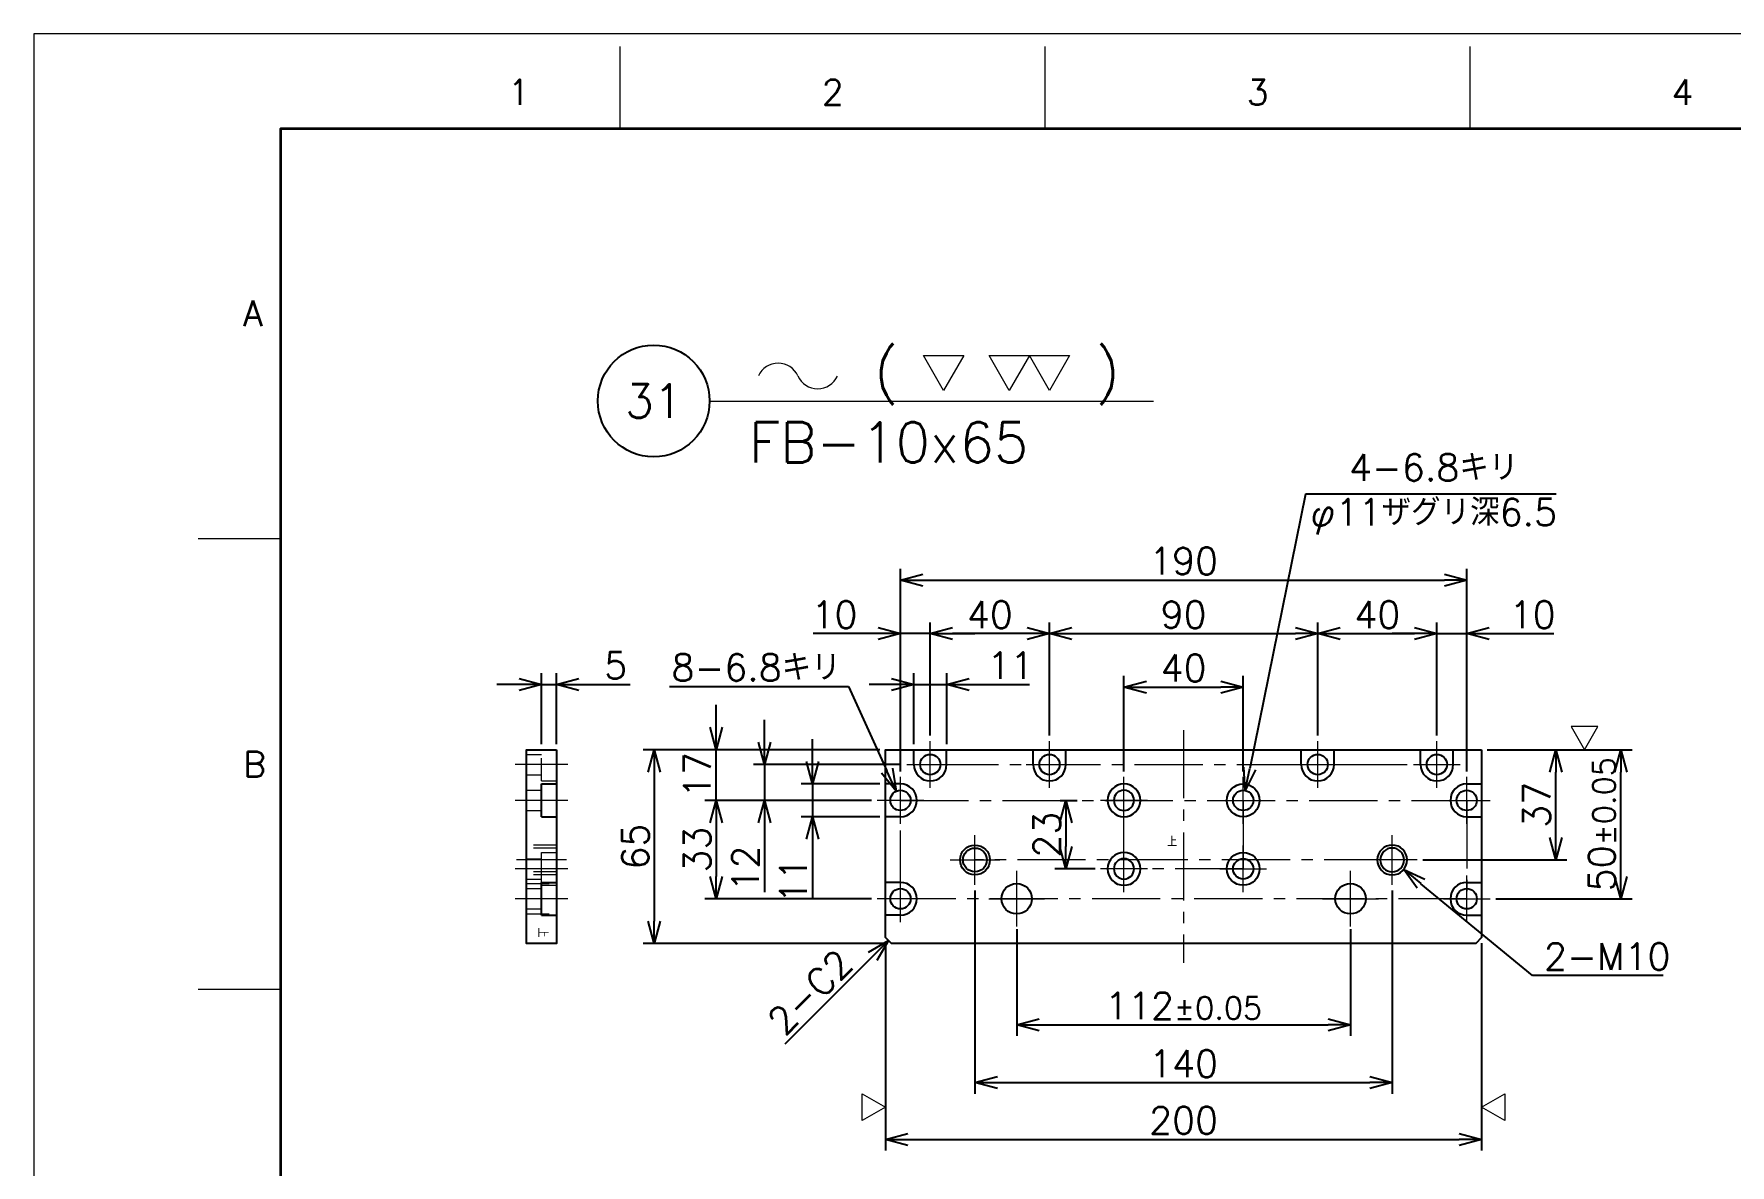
# Model space of a CAD drawing. Header units: millimetres. Extents: x 0 to 1764, y -17 to 1242.
# Drawn here: x 0 to 569, y 862 to 1242 of the extents above; entities that cross this region are included whole.
import ezdxf
from ezdxf.entities.mleader import LeaderData, LeaderLine
from ezdxf.enums import TextEntityAlignment as Align
from ezdxf.math import Vec2, Vec3

# ---------------------------------------------------------------- set-up
doc = ezdxf.new("R2010")
doc.units = ezdxf.units.MM
doc.header["$LTSCALE"] = 1.2
doc.header["$PDMODE"] = 99
doc.header["$PDSIZE"] = 1
doc.linetypes.add('CENTER2', pattern=[28.575, 19.05, -3.175, 3.175, -3.175])
doc.linetypes.add('HIDDEN', pattern=[9.525, 6.35, -3.175])
for name, color, linetype, lineweight in [('04_HIDDEN', 2, 'HIDDEN', 13), ('05_CENTER', 4, 'CENTER2', 13), ('07_TEXT', 3, 'Continuous', 13), ('08_DIM', 3, 'Continuous', 13), ('90_FRAME', 5, 'Continuous', 35)]:
    doc.layers.add(name, color=color, linetype=linetype, lineweight=lineweight)
doc.layers.add('10_DRAFT', color=8, linetype='Continuous', lineweight=0, plot=False)
doc.layers.add('91_BLANK', color=5, linetype='Continuous', lineweight=0, plot=False)
doc.styles.add('KSS_TXT', font='txt.shx', dxfattribs={"bigfont": 'extfont2.shx'})
doc.styles.get("Standard").update_dxf_attribs({"font": 'txt.shx', "bigfont": 'extfont2.shx'})
doc.dimstyles.new('KSS_DIM', dxfattribs={"dimscale": 3, "dimtxt": 3, "dimasz": 2.5, "dimexe": 1.25, "dimexo": 0.625, "dimtad": 1, "dimdsep": 46, "dimtxsty": 'KSS_TXT', "dimblk": 'OPEN30', "dimcen": 0, "dimazin": 2, "dimtfac": 0.75, "dimtmove": 0, "dimatfit": 3, "dimldrblk": 'OPEN30', "dimfxl": 1.25, "dimtolj": 1, "dimarcsym": 0})
doc.dimstyles.new('KSS_DIM$3', dxfattribs={"dimscale": 3, "dimtxt": 3, "dimasz": 2.5, "dimexe": 1.25, "dimexo": 0.625, "dimtad": 1, "dimtih": 1, "dimtoh": 1, "dimdsep": 46, "dimtxsty": 'KSS_TXT', "dimblk": 'OPEN30', "dimcen": 0, "dimazin": 2, "dimtfac": 0.75, "dimtofl": 0, "dimtmove": 0, "dimatfit": 3, "dimldrblk": 'OPEN30', "dimfxl": 1.25, "dimtolj": 1, "dimarcsym": 0})

# ---------------------------------------------------------------- blocks, each defined once
blk = doc.blocks.new('AM_BALLOON1')
at = {"transparency": 16777216}
blk.add_circle((0, 0), 5, dxfattribs=at)
blk.add_attdef('B_NUMBER', text='', height=3, dxfattribs=at).set_placement((0, 0), align=Align.MIDDLE_CENTER)
blk = doc.blocks.new('_OPEN')
at = {"color": 0, "linetype": 'ByBlock'}
for p, q in [((-1, 0.167), (0, 0)), ((0, 0), (-1, -0.167)), ((0, 0), (-1, 0))]:
    blk.add_line(p, q, dxfattribs=at)
blk = doc.blocks.new('M10Tz_1')
at = {"color": 0}
for radius in [5, 4]:
    blk.add_circle((0, 0), radius, dxfattribs=at)
at = {"layer": '05_CENTER'}
for p, q in [((0, -8.34), (0, 8.34)), ((8.34, 0), (-8.34, 0))]:
    blk.add_line(p, q, dxfattribs=at)
blk = doc.blocks.new('M6Za_1')
at = {"color": 0}
for radius in [5.5, 3.4]:
    blk.add_circle((0, 0), radius, dxfattribs=at)
at = {"layer": '05_CENTER'}
for p, q in [((0, -7.84), (0, 7.84)), ((7.84, 0), (-7.84, 0))]:
    blk.add_line(p, q, dxfattribs=at)
blk = doc.blocks.new('_Open30')
at = {"color": 0, "linetype": 'ByBlock', "lineweight": -2}
for p, q in [((-1, 0.268), (0, 0)), ((0, 0), (-1, -0.268)), ((0, 0), (-1, 0))]:
    blk.add_line(p, q, dxfattribs=at)
blk = doc.blocks.new('*D164')
at = {"layer": '08_DIM', "color": 0, "lineweight": -2, "transparency": 16777216}
for p, q in [((365.76, 994.27), (365.76, 1026.31)), ((405.76, 994.27), (405.76, 1026.31)), ((373.26, 1022.56), (398.26, 1022.56))]:
    blk.add_line(p, q, dxfattribs=at)
at = {"layer": 'Defpoints', "color": 0, "transparency": 16777216}
for p in [(405.76, 1022.56), (365.76, 992.4), (405.76, 992.4)]:
    blk.add_point(p, dxfattribs=at)
at = {"layer": '08_DIM', "color": 0, "lineweight": -2, "transparency": 16777216, "xscale": 7.5, "yscale": 7.5, "zscale": 7.5, "rotation": 180}
blk.add_blockref('_Open30', (365.76, 1022.56), dxfattribs=at)
at = {"layer": '08_DIM', "color": 0, "lineweight": -2, "transparency": 16777216, "xscale": 7.5, "yscale": 7.5, "zscale": 7.5}
blk.add_blockref('_Open30', (405.76, 1022.56), dxfattribs=at)
at = {"layer": '08_DIM', "color": 0, "transparency": 16777216, "insert": (385.76, 1028.93), "char_height": 9, "attachment_point": 5, "style": 'KSS_TXT'}
blk.add_mtext('\\A1;40', dxfattribs=at)
blk = doc.blocks.new('*D165')
at = {"layer": '08_DIM', "color": 0, "lineweight": -2, "transparency": 16777216}
for p, q in [((300.76, 1006.27), (300.76, 1044.23)), ((340.76, 1006.27), (340.76, 1044.23)), ((333.26, 1040.48), (308.26, 1040.48))]:
    blk.add_line(p, q, dxfattribs=at)
at = {"layer": 'Defpoints', "color": 0, "transparency": 16777216}
for p in [(300.76, 1040.48), (300.76, 1004.4), (340.76, 1004.4)]:
    blk.add_point(p, dxfattribs=at)
at = {"layer": '08_DIM', "color": 0, "lineweight": -2, "transparency": 16777216, "xscale": 7.5, "yscale": 7.5, "zscale": 7.5, "rotation": 180}
blk.add_blockref('_Open30', (300.76, 1040.48), dxfattribs=at)
at = {"layer": '08_DIM', "color": 0, "lineweight": -2, "transparency": 16777216, "xscale": 7.5, "yscale": 7.5, "zscale": 7.5}
blk.add_blockref('_Open30', (340.76, 1040.48), dxfattribs=at)
at = {"layer": '08_DIM', "color": 0, "transparency": 16777216, "insert": (320.76, 1046.86), "char_height": 9, "attachment_point": 5, "style": 'KSS_TXT'}
blk.add_mtext('\\A1;40', dxfattribs=at)
blk = doc.blocks.new('*D166')
at = {"layer": '08_DIM', "color": 0, "lineweight": -2, "transparency": 16777216}
for p, q in [((340.76, 1006.27), (340.76, 1044.23)), ((430.76, 1006.27), (430.76, 1044.23)), ((348.26, 1040.48), (423.26, 1040.48))]:
    blk.add_line(p, q, dxfattribs=at)
at = {"layer": 'Defpoints', "color": 0, "transparency": 16777216}
for p in [(430.76, 1040.48), (340.76, 1004.4), (430.76, 1004.4)]:
    blk.add_point(p, dxfattribs=at)
at = {"layer": '08_DIM', "color": 0, "lineweight": -2, "transparency": 16777216, "xscale": 7.5, "yscale": 7.5, "zscale": 7.5, "rotation": 180}
blk.add_blockref('_Open30', (340.76, 1040.48), dxfattribs=at)
at = {"layer": '08_DIM', "color": 0, "lineweight": -2, "transparency": 16777216, "xscale": 7.5, "yscale": 7.5, "zscale": 7.5}
blk.add_blockref('_Open30', (430.76, 1040.48), dxfattribs=at)
at = {"layer": '08_DIM', "color": 0, "transparency": 16777216, "insert": (385.76, 1046.86), "char_height": 9, "attachment_point": 5, "style": 'KSS_TXT'}
blk.add_mtext('\\A1;90', dxfattribs=at)
blk = doc.blocks.new('*D167')
at = {"layer": '08_DIM', "color": 0, "lineweight": -2, "transparency": 16777216}
for p, q in [((430.76, 1006.27), (430.76, 1044.23)), ((470.76, 1006.27), (470.76, 1044.23)), ((438.26, 1040.48), (463.26, 1040.48))]:
    blk.add_line(p, q, dxfattribs=at)
at = {"layer": 'Defpoints', "color": 0, "transparency": 16777216}
for p in [(470.76, 1040.48), (430.76, 1004.4), (470.76, 1004.4)]:
    blk.add_point(p, dxfattribs=at)
at = {"layer": '08_DIM', "color": 0, "lineweight": -2, "transparency": 16777216, "xscale": 7.5, "yscale": 7.5, "zscale": 7.5, "rotation": 180}
blk.add_blockref('_Open30', (430.76, 1040.48), dxfattribs=at)
at = {"layer": '08_DIM', "color": 0, "lineweight": -2, "transparency": 16777216, "xscale": 7.5, "yscale": 7.5, "zscale": 7.5}
blk.add_blockref('_Open30', (470.76, 1040.48), dxfattribs=at)
at = {"layer": '08_DIM', "color": 0, "transparency": 16777216, "insert": (450.76, 1046.86), "char_height": 9, "attachment_point": 5, "style": 'KSS_TXT'}
blk.add_mtext('\\A1;40', dxfattribs=at)
blk = doc.blocks.new('*D168')
at = {"layer": '08_DIM', "color": 0, "lineweight": -2, "transparency": 16777216}
for p, q in [((329.76, 941.34), (329.76, 905.53)), ((441.76, 941.34), (441.76, 905.53)), ((337.26, 909.28), (434.26, 909.28))]:
    blk.add_line(p, q, dxfattribs=at)
at = {"layer": 'Defpoints', "color": 0, "transparency": 16777216}
for p in [(329.76, 943.21), (441.76, 943.21), (441.76, 909.28)]:
    blk.add_point(p, dxfattribs=at)
at = {"layer": '08_DIM', "color": 0, "lineweight": -2, "transparency": 16777216, "xscale": 7.5, "yscale": 7.5, "zscale": 7.5, "rotation": 180}
blk.add_blockref('_Open30', (329.76, 909.28), dxfattribs=at)
at = {"layer": '08_DIM', "color": 0, "lineweight": -2, "transparency": 16777216, "xscale": 7.5, "yscale": 7.5, "zscale": 7.5}
blk.add_blockref('_Open30', (441.76, 909.28), dxfattribs=at)
at = {"layer": '08_DIM', "color": 0, "transparency": 16777216, "insert": (385.76, 915.66), "char_height": 9, "attachment_point": 5, "style": 'KSS_TXT'}
blk.add_mtext('112{\\H7.500000;±0.05}', dxfattribs=at)
blk = doc.blocks.new('*D169')
at = {"layer": '08_DIM', "color": 0, "lineweight": -2, "transparency": 16777216}
for p, q in [((315.76, 954.34), (315.76, 886.14)), ((455.76, 954.34), (455.76, 886.14)), ((323.26, 889.89), (448.26, 889.89))]:
    blk.add_line(p, q, dxfattribs=at)
at = {"layer": 'Defpoints', "color": 0, "transparency": 16777216}
for p in [(315.76, 956.21), (455.76, 956.21), (455.76, 889.89)]:
    blk.add_point(p, dxfattribs=at)
at = {"layer": '08_DIM', "color": 0, "lineweight": -2, "transparency": 16777216, "xscale": 7.5, "yscale": 7.5, "zscale": 7.5, "rotation": 180}
blk.add_blockref('_Open30', (315.76, 889.89), dxfattribs=at)
at = {"layer": '08_DIM', "color": 0, "lineweight": -2, "transparency": 16777216, "xscale": 7.5, "yscale": 7.5, "zscale": 7.5}
blk.add_blockref('_Open30', (455.76, 889.89), dxfattribs=at)
at = {"layer": '08_DIM', "color": 0, "transparency": 16777216, "insert": (385.76, 896.26), "char_height": 9, "attachment_point": 5, "style": 'KSS_TXT'}
blk.add_mtext('\\A1;140', dxfattribs=at)
blk = doc.blocks.new('*D170')
at = {"layer": '08_DIM', "color": 0, "lineweight": -2, "transparency": 16777216}
for p, q in [((285.76, 936.68), (285.76, 867.08)), ((485.76, 936.68), (485.76, 867.08)), ((293.26, 870.83), (478.26, 870.83))]:
    blk.add_line(p, q, dxfattribs=at)
at = {"layer": 'Defpoints', "color": 0, "transparency": 16777216}
for p in [(285.76, 938.55), (485.76, 938.55), (485.76, 870.83)]:
    blk.add_point(p, dxfattribs=at)
at = {"layer": '08_DIM', "color": 0, "lineweight": -2, "transparency": 16777216, "xscale": 7.5, "yscale": 7.5, "zscale": 7.5, "rotation": 180}
blk.add_blockref('_Open30', (285.76, 870.83), dxfattribs=at)
at = {"layer": '08_DIM', "color": 0, "lineweight": -2, "transparency": 16777216, "xscale": 7.5, "yscale": 7.5, "zscale": 7.5}
blk.add_blockref('_Open30', (485.76, 870.83), dxfattribs=at)
at = {"layer": '08_DIM', "color": 0, "transparency": 16777216, "insert": (385.76, 877.21), "char_height": 9, "attachment_point": 5, "style": 'KSS_TXT'}
blk.add_mtext('\\A1;200', dxfattribs=at)
blk = doc.blocks.new('*D171')
at = {"layer": '08_DIM', "color": 0, "lineweight": -2, "transparency": 16777216}
for p, q in [((290.76, 994.27), (290.76, 1062.2)), ((480.76, 994.27), (480.76, 1062.2)), ((298.26, 1058.45), (473.26, 1058.45))]:
    blk.add_line(p, q, dxfattribs=at)
at = {"layer": 'Defpoints', "color": 0, "transparency": 16777216}
for p in [(480.76, 1058.45), (290.76, 992.4), (480.76, 992.4)]:
    blk.add_point(p, dxfattribs=at)
at = {"layer": '08_DIM', "color": 0, "lineweight": -2, "transparency": 16777216, "xscale": 7.5, "yscale": 7.5, "zscale": 7.5, "rotation": 180}
blk.add_blockref('_Open30', (290.76, 1058.45), dxfattribs=at)
at = {"layer": '08_DIM', "color": 0, "lineweight": -2, "transparency": 16777216, "xscale": 7.5, "yscale": 7.5, "zscale": 7.5}
blk.add_blockref('_Open30', (480.76, 1058.45), dxfattribs=at)
at = {"layer": '08_DIM', "color": 0, "transparency": 16777216, "insert": (385.76, 1064.82), "char_height": 9, "attachment_point": 5, "style": 'KSS_TXT'}
blk.add_mtext('\\A1;190', dxfattribs=at)
blk = doc.blocks.new('*D172')
at = {"layer": '08_DIM', "color": 0, "lineweight": -2, "transparency": 16777216}
for p, q in [((245.15, 1004.05), (245.15, 1011.55)), ((291.04, 996.55), (241.4, 996.55)), ((245.15, 996.55), (245.15, 984.55)), ((281.04, 984.55), (241.4, 984.55)), ((245.15, 977.05), (245.15, 953.8))]:
    blk.add_line(p, q, dxfattribs=at)
at = {"layer": 'Defpoints', "color": 0, "transparency": 16777216}
for p in [(292.92, 996.55), (245.15, 984.55), (282.92, 984.55)]:
    blk.add_point(p, dxfattribs=at)
at = {"layer": '08_DIM', "color": 0, "lineweight": -2, "transparency": 16777216, "xscale": 7.5, "yscale": 7.5, "zscale": 7.5}
for p, rotation in [((245.15, 996.55), 270), ((245.15, 984.55), 90)]:
    blk.add_blockref('_Open30', p, dxfattribs=dict(at, rotation=rotation))
at = {"layer": '08_DIM', "color": 0, "transparency": 16777216, "insert": (238.77, 961.68), "char_height": 9, "attachment_point": 5, "rotation": 90, "style": 'KSS_TXT'}
blk.add_mtext('\\A1;12', dxfattribs=at)
blk = doc.blocks.new('*D173')
at = {"layer": '08_DIM', "color": 0, "lineweight": -2, "transparency": 16777216}
for p, q in [((228.89, 1009.05), (228.89, 1016.55)), ((283.88, 1001.55), (225.14, 1001.55)), ((228.89, 984.55), (228.89, 1001.55)), ((281.04, 984.55), (225.14, 984.55)), ((228.89, 977.05), (228.89, 969.55))]:
    blk.add_line(p, q, dxfattribs=at)
at = {"layer": 'Defpoints', "color": 0, "transparency": 16777216}
for p in [(228.89, 1001.55), (285.76, 1001.55), (282.92, 984.55)]:
    blk.add_point(p, dxfattribs=at)
at = {"layer": '08_DIM', "color": 0, "lineweight": -2, "transparency": 16777216, "xscale": 7.5, "yscale": 7.5, "zscale": 7.5}
for p, rotation in [((228.89, 1001.55), 270), ((228.89, 984.55), 90)]:
    blk.add_blockref('_Open30', p, dxfattribs=dict(at, rotation=rotation))
at = {"layer": '08_DIM', "color": 0, "transparency": 16777216, "insert": (222.52, 993.05), "char_height": 9, "attachment_point": 5, "rotation": 90, "style": 'KSS_TXT'}
blk.add_mtext('\\A1;17', dxfattribs=at)
blk = doc.blocks.new('*D174')
at = {"layer": '08_DIM', "color": 0, "lineweight": -2, "transparency": 16777216}
for p, q in [((281.04, 984.55), (225.14, 984.55)), ((228.89, 977.05), (228.89, 959.05)), ((281.04, 951.55), (225.14, 951.55))]:
    blk.add_line(p, q, dxfattribs=at)
at = {"layer": 'Defpoints', "color": 0, "transparency": 16777216}
for p in [(282.92, 984.55), (228.89, 951.55), (282.92, 951.55)]:
    blk.add_point(p, dxfattribs=at)
at = {"layer": '08_DIM', "color": 0, "lineweight": -2, "transparency": 16777216, "xscale": 7.5, "yscale": 7.5, "zscale": 7.5}
for p, rotation in [((228.89, 984.55), 90), ((228.89, 951.55), 270)]:
    blk.add_blockref('_Open30', p, dxfattribs=dict(at, rotation=rotation))
at = {"layer": '08_DIM', "color": 0, "transparency": 16777216, "insert": (222.52, 968.05), "char_height": 9, "attachment_point": 5, "rotation": 90, "style": 'KSS_TXT'}
blk.add_mtext('\\A1;33', dxfattribs=at)
blk = doc.blocks.new('*D175')
at = {"layer": '08_DIM', "color": 0, "lineweight": -2, "transparency": 16777216}
for p, q in [((344.39, 984.55), (350.01, 984.55)), ((346.26, 977.05), (346.26, 969.05)), ((356.04, 961.55), (342.51, 961.55))]:
    blk.add_line(p, q, dxfattribs=at)
at = {"layer": 'Defpoints', "color": 0, "transparency": 16777216}
for p in [(342.51, 984.55), (346.26, 961.55), (357.92, 961.55)]:
    blk.add_point(p, dxfattribs=at)
at = {"layer": '08_DIM', "color": 0, "lineweight": -2, "transparency": 16777216, "xscale": 7.5, "yscale": 7.5, "zscale": 7.5}
for p, rotation in [((346.26, 984.55), 90), ((346.26, 961.55), 270)]:
    blk.add_blockref('_Open30', p, dxfattribs=dict(at, rotation=rotation))
at = {"layer": '08_DIM', "color": 0, "transparency": 16777216, "insert": (339.89, 973.05), "char_height": 9, "attachment_point": 5, "rotation": 90, "style": 'KSS_TXT'}
blk.add_mtext('\\A1;23', dxfattribs=at)
blk = doc.blocks.new('*D176')
at = {"layer": '08_DIM', "color": 0, "lineweight": -2, "transparency": 16777216}
for p, q in [((487.63, 1001.55), (514.36, 1001.55)), ((510.61, 972.05), (510.61, 994.05)), ((465.98, 964.55), (514.36, 964.55))]:
    blk.add_line(p, q, dxfattribs=at)
at = {"layer": 'Defpoints', "color": 0, "transparency": 16777216}
for p in [(485.76, 1001.55), (510.61, 1001.55), (464.1, 964.55)]:
    blk.add_point(p, dxfattribs=at)
at = {"layer": '08_DIM', "color": 0, "lineweight": -2, "transparency": 16777216, "xscale": 7.5, "yscale": 7.5, "zscale": 7.5}
for p, rotation in [((510.61, 1001.55), 90), ((510.61, 964.55), 270)]:
    blk.add_blockref('_Open30', p, dxfattribs=dict(at, rotation=rotation))
at = {"layer": '08_DIM', "color": 0, "transparency": 16777216, "insert": (504.24, 983.05), "char_height": 9, "attachment_point": 5, "rotation": 90, "style": 'KSS_TXT'}
blk.add_mtext('\\A1;37', dxfattribs=at)
blk = doc.blocks.new('*D177')
at = {"layer": '08_DIM', "color": 0, "lineweight": -2, "transparency": 16777216}
for p, q in [((487.63, 1001.55), (536.23, 1001.55)), ((532.48, 959.05), (532.48, 994.05)), ((490.48, 951.55), (536.23, 951.55))]:
    blk.add_line(p, q, dxfattribs=at)
at = {"layer": 'Defpoints', "color": 0, "transparency": 16777216}
for p in [(485.76, 1001.55), (532.48, 1001.55), (488.6, 951.55)]:
    blk.add_point(p, dxfattribs=at)
at = {"layer": '08_DIM', "color": 0, "lineweight": -2, "transparency": 16777216, "xscale": 7.5, "yscale": 7.5, "zscale": 7.5}
for p, rotation in [((532.48, 1001.55), 90), ((532.48, 951.55), 270)]:
    blk.add_blockref('_Open30', p, dxfattribs=dict(at, rotation=rotation))
at = {"layer": '08_DIM', "color": 0, "transparency": 16777216, "insert": (526.1, 976.55), "char_height": 9, "attachment_point": 5, "rotation": 90, "style": 'KSS_TXT'}
blk.add_mtext('50{\\H7.500000;±0.05}', dxfattribs=at)
blk = doc.blocks.new('*D178')
at = {"layer": '08_DIM', "color": 0, "lineweight": -2, "transparency": 16777216}
for p, q in [((283.88, 1001.55), (204.41, 1001.55)), ((208.16, 994.05), (208.16, 944.05)), ((285.88, 936.55), (204.41, 936.55))]:
    blk.add_line(p, q, dxfattribs=at)
at = {"layer": 'Defpoints', "color": 0, "transparency": 16777216}
for p in [(285.76, 1001.55), (208.16, 936.55), (287.76, 936.55)]:
    blk.add_point(p, dxfattribs=at)
at = {"layer": '08_DIM', "color": 0, "lineweight": -2, "transparency": 16777216, "xscale": 7.5, "yscale": 7.5, "zscale": 7.5}
for p, rotation in [((208.16, 1001.55), 90), ((208.16, 936.55), 270)]:
    blk.add_blockref('_Open30', p, dxfattribs=dict(at, rotation=rotation))
at = {"layer": '08_DIM', "color": 0, "transparency": 16777216, "insert": (201.78, 969.05), "char_height": 9, "attachment_point": 5, "rotation": 90, "style": 'KSS_TXT'}
blk.add_mtext('\\A1;65', dxfattribs=at)
blk = doc.blocks.new('*D179')
at = {"layer": '08_DIM', "color": 0, "lineweight": -2, "transparency": 16777216}
for p, q in [((290.76, 994.27), (290.76, 1044.23)), ((300.76, 1006.27), (300.76, 1044.23)), ((283.26, 1040.48), (261.51, 1040.48)), ((300.76, 1040.48), (290.76, 1040.48)), ((308.26, 1040.48), (315.76, 1040.48))]:
    blk.add_line(p, q, dxfattribs=at)
at = {"layer": 'Defpoints', "color": 0, "transparency": 16777216}
for p in [(290.76, 1040.48), (300.76, 1004.4), (290.76, 992.4)]:
    blk.add_point(p, dxfattribs=at)
at = {"layer": '08_DIM', "color": 0, "lineweight": -2, "transparency": 16777216, "xscale": 7.5, "yscale": 7.5, "zscale": 7.5}
blk.add_blockref('_Open30', (290.76, 1040.48), dxfattribs=at)
at = {"layer": '08_DIM', "color": 0, "lineweight": -2, "transparency": 16777216, "xscale": 7.5, "yscale": 7.5, "zscale": 7.5, "rotation": 180}
blk.add_blockref('_Open30', (300.76, 1040.48), dxfattribs=at)
at = {"layer": '08_DIM', "color": 0, "transparency": 16777216, "insert": (268.63, 1046.86), "char_height": 9, "attachment_point": 5, "style": 'KSS_TXT'}
blk.add_mtext('\\A1;10', dxfattribs=at)
blk = doc.blocks.new('*D180')
at = {"layer": '08_DIM', "color": 0, "lineweight": -2, "transparency": 16777216}
for p, q in [((470.76, 1006.27), (470.76, 1044.23)), ((480.76, 994.27), (480.76, 1044.23)), ((463.26, 1040.48), (455.76, 1040.48)), ((470.76, 1040.48), (480.76, 1040.48)), ((488.26, 1040.48), (510.01, 1040.48))]:
    blk.add_line(p, q, dxfattribs=at)
at = {"layer": 'Defpoints', "color": 0, "transparency": 16777216}
for p in [(480.76, 1040.48), (470.76, 1004.4), (480.76, 992.4)]:
    blk.add_point(p, dxfattribs=at)
at = {"layer": '08_DIM', "color": 0, "lineweight": -2, "transparency": 16777216, "xscale": 7.5, "yscale": 7.5, "zscale": 7.5}
blk.add_blockref('_Open30', (470.76, 1040.48), dxfattribs=at)
at = {"layer": '08_DIM', "color": 0, "lineweight": -2, "transparency": 16777216, "xscale": 7.5, "yscale": 7.5, "zscale": 7.5, "rotation": 180}
blk.add_blockref('_Open30', (480.76, 1040.48), dxfattribs=at)
at = {"layer": '08_DIM', "color": 0, "transparency": 16777216, "insert": (502.88, 1046.86), "char_height": 9, "attachment_point": 5, "style": 'KSS_TXT'}
blk.add_mtext('\\A1;10', dxfattribs=at)
blk = doc.blocks.new('*D181')
at = {"layer": '08_DIM', "color": 0, "lineweight": -2, "transparency": 16777216}
for p, q in [((261.2, 997.55), (261.2, 1005.05)), ((283.88, 990.05), (257.45, 990.05)), ((261.2, 990.05), (261.2, 979.05)), ((283.88, 979.05), (257.45, 979.05)), ((261.2, 971.55), (261.2, 951.3))]:
    blk.add_line(p, q, dxfattribs=at)
at = {"layer": 'Defpoints', "color": 0, "transparency": 16777216}
for p in [(285.76, 990.05), (261.2, 979.05), (285.76, 979.05)]:
    blk.add_point(p, dxfattribs=at)
at = {"layer": '08_DIM', "color": 0, "lineweight": -2, "transparency": 16777216, "xscale": 7.5, "yscale": 7.5, "zscale": 7.5}
for p, rotation in [((261.2, 990.05), 270), ((261.2, 979.05), 90)]:
    blk.add_blockref('_Open30', p, dxfattribs=dict(at, rotation=rotation))
at = {"layer": '08_DIM', "color": 0, "transparency": 16777216, "insert": (254.83, 957.68), "char_height": 9, "attachment_point": 5, "rotation": 90, "style": 'KSS_TXT'}
blk.add_mtext('\\A1;11', dxfattribs=at)
blk = doc.blocks.new('*D182')
at = {"layer": '08_DIM', "color": 0, "lineweight": -2, "transparency": 16777216}
for p, q in [((170.3, 1003.43), (170.3, 1027.18)), ((175.3, 1003.43), (175.3, 1027.18)), ((162.8, 1023.43), (155.3, 1023.43)), ((170.3, 1023.43), (175.3, 1023.43)), ((182.8, 1023.43), (200.05, 1023.43))]:
    blk.add_line(p, q, dxfattribs=at)
at = {"layer": 'Defpoints', "color": 0, "transparency": 16777216}
for p in [(175.3, 1023.43), (170.3, 1001.55), (175.3, 1001.55)]:
    blk.add_point(p, dxfattribs=at)
at = {"layer": '08_DIM', "color": 0, "lineweight": -2, "transparency": 16777216, "xscale": 7.5, "yscale": 7.5, "zscale": 7.5}
blk.add_blockref('_Open30', (170.3, 1023.43), dxfattribs=at)
at = {"layer": '08_DIM', "color": 0, "lineweight": -2, "transparency": 16777216, "xscale": 7.5, "yscale": 7.5, "zscale": 7.5, "rotation": 180}
blk.add_blockref('_Open30', (175.3, 1023.43), dxfattribs=at)
at = {"layer": '08_DIM', "color": 0, "transparency": 16777216, "insert": (195.18, 1029.8), "char_height": 9, "attachment_point": 5, "style": 'KSS_TXT'}
blk.add_mtext('\\A1;5', dxfattribs=at)
blk = doc.blocks.new('*D183')
at = {"layer": '08_DIM', "color": 0, "lineweight": -2, "transparency": 16777216}
for p, q in [((295.26, 1003.43), (295.26, 1027.18)), ((306.26, 1003.43), (306.26, 1027.18)), ((287.76, 1023.43), (280.26, 1023.43)), ((295.26, 1023.43), (306.26, 1023.43)), ((313.76, 1023.43), (334.01, 1023.43))]:
    blk.add_line(p, q, dxfattribs=at)
at = {"layer": 'Defpoints', "color": 0, "transparency": 16777216}
for p in [(306.26, 1023.43), (295.26, 1001.55), (306.26, 1001.55)]:
    blk.add_point(p, dxfattribs=at)
at = {"layer": '08_DIM', "color": 0, "lineweight": -2, "transparency": 16777216, "xscale": 7.5, "yscale": 7.5, "zscale": 7.5}
blk.add_blockref('_Open30', (295.26, 1023.43), dxfattribs=at)
at = {"layer": '08_DIM', "color": 0, "lineweight": -2, "transparency": 16777216, "xscale": 7.5, "yscale": 7.5, "zscale": 7.5, "rotation": 180}
blk.add_blockref('_Open30', (306.26, 1023.43), dxfattribs=at)
at = {"layer": '08_DIM', "color": 0, "transparency": 16777216, "insert": (327.63, 1029.8), "char_height": 9, "attachment_point": 5, "style": 'KSS_TXT'}
blk.add_mtext('\\A1;11', dxfattribs=at)
blk = doc.blocks.new('*D186')
at = {"layer": '08_DIM', "color": 0, "lineweight": -2, "transparency": 16777216}
blk.add_line((281.46, 932.25), (252, 902.8), dxfattribs=at)
at = {"layer": 'Defpoints', "color": 0, "transparency": 16777216}
for p in [(286.76, 937.55), (248.41, 899.21), (248.41, 899.21)]:
    blk.add_point(p, dxfattribs=at)
at = {"layer": '08_DIM', "color": 0, "lineweight": -2, "transparency": 16777216, "xscale": 7.5, "yscale": 7.5, "zscale": 7.5, "rotation": 44.99999999999979}
blk.add_blockref('_Open30', (286.76, 937.55), dxfattribs=at)
at = {"layer": '08_DIM', "color": 0, "transparency": 16777216, "insert": (260.49, 920.3), "char_height": 9, "attachment_point": 5, "rotation": 45, "style": 'KSS_TXT'}
blk.add_mtext('\\A1;2-C2', dxfattribs=at)
blk = doc.blocks.new('*D187')
at = {"layer": '08_DIM', "color": 0, "lineweight": -2, "transparency": 16777216}
for p, q in [((426.71, 1087.2), (407.94, 995.23)), ((510.78, 1087.2), (426.71, 1087.2))]:
    blk.add_line(p, q, dxfattribs=at)
at = {"layer": 'Defpoints', "color": 0, "transparency": 16777216}
for p in [(406.44, 987.89), (405.08, 981.22)]:
    blk.add_point(p, dxfattribs=at)
at = {"layer": '08_DIM', "color": 0, "lineweight": -2, "transparency": 16777216, "xscale": 7.5, "yscale": 7.5, "zscale": 7.5, "rotation": 258.4661165091717}
blk.add_blockref('_Open30', (406.44, 987.89), dxfattribs=at)
at = {"layer": '08_DIM', "color": 0, "transparency": 16777216, "insert": (469.68, 1087.2), "char_height": 9, "attachment_point": 5, "style": 'KSS_TXT'}
blk.add_mtext('\\A1;4-6.8キリ\\Pφ11ザグリ深6.5', dxfattribs=at)
blk = doc.blocks.new('*D188')
at = {"layer": '08_DIM', "color": 0, "lineweight": -2, "transparency": 16777216}
for p, q in [((502.79, 925.81), (465.41, 956.61)), ((546.67, 925.81), (502.79, 925.81))]:
    blk.add_line(p, q, dxfattribs=at)
at = {"layer": 'Defpoints', "color": 0, "transparency": 16777216}
for p in [(451.9, 967.73), (459.62, 961.38)]:
    blk.add_point(p, dxfattribs=at)
at = {"layer": '08_DIM', "color": 0, "lineweight": -2, "transparency": 16777216, "xscale": 7.5, "yscale": 7.5, "zscale": 7.5, "rotation": 140.5206571829578}
blk.add_blockref('_Open30', (459.62, 961.38), dxfattribs=at)
at = {"layer": '08_DIM', "color": 0, "transparency": 16777216, "insert": (527.92, 932.19), "char_height": 9, "attachment_point": 5, "style": 'KSS_TXT'}
blk.add_mtext('\\A1;2-M10', dxfattribs=at)
blk = doc.blocks.new('p1ba01')
for p, q in [((0, 0), (-1.5, 2.6)), ((-1.5, 2.6), (1.5, 2.6)), ((1.5, 2.6), (0, 0))]:
    blk.add_line(p, q)
blk = doc.blocks.new('*D212')
at = {"layer": '08_DIM', "color": 0, "lineweight": -2, "transparency": 16777216}
for p, q in [((213.22, 1022.75), (273.29, 1022.75)), ((273.29, 1022.75), (286.23, 994.47))]:
    blk.add_line(p, q, dxfattribs=at)
at = {"layer": 'Defpoints', "color": 0, "transparency": 16777216}
for p in [(289.35, 987.65), (292.17, 981.46)]:
    blk.add_point(p, dxfattribs=at)
at = {"layer": '08_DIM', "color": 0, "lineweight": -2, "transparency": 16777216, "xscale": 7.5, "yscale": 7.5, "zscale": 7.5, "rotation": 294.573801494835}
blk.add_blockref('_Open30', (289.35, 987.65), dxfattribs=at)
at = {"layer": '08_DIM', "color": 0, "transparency": 16777216, "insert": (242.32, 1029.12), "char_height": 9, "attachment_point": 5, "style": 'KSS_TXT'}
blk.add_mtext('\\A1;8-6.8キリ', dxfattribs=at)
blk = doc.blocks.new('p1ba05')
for centre, start, end in [((-2.95, 0.29), 24.2276, 155.5758), ((0, 1.62), 204.2276, 335.5758)]:
    blk.add_arc(centre, 1.62, start, end)
blk = doc.blocks.new('p1ba02')
for p, q in [((-1.5, 2.6), (1.5, 2.6)), ((0, 0), (-1.5, 2.6)), ((1.5, 2.6), (0, 0)), ((3, 0), (1.5, 2.6)), ((1.5, 2.6), (4.5, 2.6)), ((4.5, 2.6), (3, 0))]:
    blk.add_line(p, q)

msp = doc.modelspace()

# ---------------------------------------------------------------- linework, layer by layer
for p, q in [((295.259, 996.555), (295.259, 1001.555)), ((306.259, 996.555), (306.259, 1001.555)), ((335.259, 996.555), (335.259, 1001.555)), ((346.259, 996.555), (346.259, 1001.555)), ((425.259, 996.555), (425.259, 1001.555)), ((436.259, 996.555), (436.259, 1001.555)), ((465.259, 996.555), (465.259, 1001.555)), ((476.259, 996.555), (476.259, 1001.555)), ((290.759, 990.055), (285.759, 990.055)), ((480.759, 990.055), (485.759, 990.055)), ((290.759, 979.055), (285.759, 979.055)), ((480.759, 979.055), (485.759, 979.055)), ((290.759, 957.055), (285.759, 957.055)), ((480.759, 957.055), (485.759, 957.055)), ((290.759, 946.055), (285.759, 946.055)), ((480.759, 946.055), (485.759, 946.055))]:
    msp.add_line(p, q)
at = {"color": 0}
for p, q in [((170.302, 979.055), (170.302, 990.055)), ((170.302, 990.055), (175.302, 990.055)), ((170.302, 979.055), (175.302, 979.055)), ((170.302, 957.055), (175.302, 957.055)), ((170.302, 946.055), (170.302, 957.055)), ((170.302, 946.055), (175.302, 946.055))]:
    msp.add_line(p, q, dxfattribs=at)
for points in [[(175.302, 1001.555), (175.302, 936.555), (165.302, 936.555), (165.302, 1001.555)], [(485.759, 1001.555), (485.759, 938.555), (483.759, 936.555), (287.759, 936.555), (285.759, 938.555), (285.759, 1001.555)]]:
    msp.add_lwpolyline(points, close=True, dxfattribs=at)
for centre, radius in [((300.759, 996.555), 3.4), ((340.759, 996.555), 3.4), ((430.759, 996.555), 3.4), ((470.759, 996.555), 3.4), ((290.759, 984.555), 3.4), ((480.759, 984.555), 3.4), ((329.759, 951.555), 5.1), ((441.759, 951.555), 5.1), ((290.759, 951.555), 3.4), ((480.759, 951.555), 3.4)]:
    msp.add_circle(centre, radius, dxfattribs=at)
for centre, start, end in [((300.759, 996.555), 180, 0), ((340.759, 996.555), 180, 0), ((430.759, 996.555), 180, 0), ((470.759, 996.555), 180, 0), ((290.759, 984.555), 270, 90), ((480.759, 984.555), 90, 270), ((290.759, 951.555), 270, 90), ((480.759, 951.555), 90, 270)]:
    msp.add_arc(centre, 5.5, start, end, dxfattribs=at)
at = {"layer": '04_HIDDEN'}
for p, q in [((165.302, 999.955), (170.302, 999.955)), ((170.302, 991.055), (170.302, 1001.555)), ((165.302, 993.155), (170.302, 993.155)), ((170.302, 991.055), (175.302, 991.055)), ((165.302, 987.955), (170.302, 987.955)), ((165.302, 981.155), (170.302, 981.155)), ((175.302, 969.555), (165.302, 969.555)), ((175.302, 968.555), (165.302, 968.555)), ((175.302, 960.555), (165.302, 960.555)), ((175.302, 959.555), (165.302, 959.555)), ((165.302, 954.955), (170.302, 954.955)), ((165.302, 948.155), (170.302, 948.155))]:
    msp.add_line(p, q, dxfattribs=at)
at = {"layer": '04_HIDDEN', "color": 9}
for p, q in [((165.302, 956.655), (175.302, 956.655)), ((165.302, 946.455), (175.302, 946.455))]:
    msp.add_line(p, q, dxfattribs=at)
at = {"layer": '05_CENTER'}
for p, q in [((385.759, 1008.11), (385.759, 930.05)), ((300.759, 988.712), (300.759, 1004.398)), ((340.759, 988.712), (340.759, 1004.398)), ((430.759, 988.712), (430.759, 1004.398)), ((470.759, 988.712), (470.759, 1004.398)), ((179.161, 996.555), (161.444, 996.555)), ((292.916, 996.555), (308.602, 996.555)), ((300.759, 996.555), (470.759, 996.555)), ((332.916, 996.555), (348.602, 996.555)), ((422.916, 996.555), (438.602, 996.555)), ((462.916, 996.555), (478.602, 996.555)), ((290.759, 976.712), (290.759, 992.398)), ((480.759, 976.712), (480.759, 992.398)), ((179.161, 984.555), (161.444, 984.555)), ((298.602, 984.555), (282.916, 984.555)), ((365.759, 961.555), (365.759, 984.555)), ((405.759, 984.555), (405.759, 961.555)), ((472.916, 984.555), (488.602, 984.555)), ((178.69, 964.555), (161.915, 964.555)), ((455.759, 964.555), (315.759, 964.555)), ((290.759, 943.712), (290.759, 959.398)), ((329.759, 942.214), (329.759, 960.896)), ((405.759, 961.555), (365.759, 961.555)), ((441.759, 942.214), (441.759, 960.896)), ((480.759, 943.712), (480.759, 959.398)), ((179.161, 951.555), (161.444, 951.555)), ((298.602, 951.555), (282.916, 951.555)), ((320.418, 951.555), (339.1, 951.555)), ((432.418, 951.555), (451.1, 951.555)), ((472.916, 951.555), (488.602, 951.555))]:
    msp.add_line(p, q, dxfattribs=at)
msp.add_lwpolyline([(290.759, 984.555), (480.759, 984.555), (480.759, 951.555), (290.759, 951.555)], close=True, dxfattribs=at)
at = {"layer": '08_DIM'}
msp.add_line((226.732, 1118.501), (375.708, 1118.501), dxfattribs=at)
at = {"layer": '10_DRAFT'}
for p, q in [((165.302, 964.955), (170.302, 964.955)), ((170.302, 967.055), (175.302, 967.055)), ((170.302, 956.055), (170.302, 967.055)), ((179.161, 961.555), (161.444, 961.555)), ((165.302, 958.155), (170.302, 958.155)), ((170.302, 956.055), (175.302, 956.055))]:
    msp.add_line(p, q, dxfattribs=at)
at = {"layer": '90_FRAME', "color": 4, "lineweight": 13}
for p, q in [((196.76, 1209.75), (196.76, 1237.359)), ((339.328, 1209.75), (339.328, 1237.359)), ((481.896, 1209.75), (481.896, 1237.359)), ((82.742, 1072.29), (55.133, 1072.29)), ((82.742, 921.066), (55.133, 921.066))]:
    msp.add_line(p, q, dxfattribs=at)
at = {"layer": '90_FRAME'}
msp.add_lwpolyline([(82.742, 27.485), (1736.459, 27.485), (1736.459, 1209.75), (82.742, 1209.75)], close=True, dxfattribs=at)
at = {"layer": '91_BLANK'}
msp.add_lwpolyline([(0, 0), (1764.068, 0), (1764.068, 1241.619), (0, 1241.619)], close=True, dxfattribs=at)

# ---------------------------------------------------------------- block references
at = {"xscale": -1, "rotation": 90}
for name, p in [('M6Za_1', (365.759, 984.555)), ('M6Za_1', (365.759, 961.555)), ('M10Tz_1', (455.759, 964.555))]:
    msp.add_blockref(name, p, dxfattribs=at)
at = {"rotation": 270}
for name, p in [('M6Za_1', (405.759, 984.555)), ('M10Tz_1', (315.759, 964.555)), ('M6Za_1', (405.759, 961.555))]:
    msp.add_blockref(name, p, dxfattribs=at)
at = {"layer": '08_DIM'}
for name, p, xscale, yscale, zscale in [('p1ba01', (305.222, 1122.077), 4.5, 4.5, 4.5), ('p1ba02', (327.277, 1122.077), 4.5, 4.5, 4.5), ('p1ba05', (262.987, 1122.603), 4.5, 4.5, 4.5), ('p1ba01', (520.253, 1001.555), -3, 3, 3)]:
    msp.add_blockref(name, p, dxfattribs=dict(at, xscale=xscale, yscale=yscale, zscale=zscale))
at = {"layer": '08_DIM', "xscale": 3, "yscale": 3, "zscale": 3}
for p, rotation in [((285.759, 881.626), 90), ((485.759, 881.626), 270)]:
    msp.add_blockref('p1ba01', p, dxfattribs=dict(at, rotation=rotation))

# ---------------------------------------------------------------- texts
at = {"layer": '07_TEXT', "style": 'KSS_TXT'}
msp.add_text('(     )', height=13.5, dxfattribs=at).set_placement((281.993, 1121.739))
at = {"layer": '08_DIM', "style": 'KSS_TXT'}
msp.add_text('FB-10x65', height=13.5, dxfattribs=at).set_placement((239.967, 1097.885))
at = {"layer": '10_DRAFT', "style": 'KSS_TXT'}
msp.add_text('上', height=3, dxfattribs=at).set_placement((380.271, 969.097))
msp.add_text('上', height=3, rotation=270, dxfattribs=at).set_placement((169.14, 941.862))
at = {"layer": '90_FRAME', "color": 0, "lineweight": 13, "style": 'KSS_TXT'}
for s, p in [('1', (162.682, 1215.249)), ('2', (268.044, 1215.249)), ('3', (410.612, 1215.249)), ('4', (553.18, 1215.249))]:
    msp.add_text(s, height=8.52, dxfattribs=at).set_placement(p, align=Align.BOTTOM_CENTER)
for s, p in [('A', (70.199, 1147.902)), ('B', (70.199, 996.678))]:
    msp.add_text(s, height=8.52, dxfattribs=at).set_placement(p, align=Align.MIDDLE_LEFT)

# ---------------------------------------------------------------- dimensions: what is measured, and where the dimension line sits
at = {"layer": '08_DIM'}
for p1, p2, text, picture, middle in [((405.079, 981.224), (406.439, 987.886), '4-<>キリ\\Xφ11ザグリ深6.5', '*D187', (469.682, 1087.204)), ((292.173, 981.463), (289.345, 987.647), '8-<>キリ', '*D212', (242.32, 1022.747)), ((451.9, 967.734), (459.618, 961.376), '2-M<>', '*D188', (527.916, 925.813))]:
    dim = msp.add_diameter_dim_2p(p1=p1, p2=p2, text=text, dimstyle='KSS_DIM$3', override={"dimpost": '<>', "dimtix": 1, "dimarcsym": 1}, dxfattribs=at)
    dim.commit()
    dim.dimension.update_dxf_attribs({"geometry": picture, "text_midpoint": middle, "dimtype": 163})
for base, p1, p2, override, picture, middle in [((480.759, 1058.448), (290.759, 992.398), (480.759, 992.398), {"dimarcsym": 1}, '*D171', (385.759, 1064.823)), ((290.759, 1040.484), (300.759, 1004.398), (290.759, 992.398), {"dimarcsym": 1}, '*D179', (268.634, 1046.859)), ((300.759, 1040.484), (340.759, 1004.398), (300.759, 1004.398), {"dimarcsym": 1}, '*D165', (320.759, 1046.859)), ((430.759, 1040.484), (340.759, 1004.398), (430.759, 1004.398), {"dimarcsym": 1}, '*D166', (385.759, 1046.859)), ((470.759, 1040.484), (430.759, 1004.398), (470.759, 1004.398), {"dimarcsym": 1}, '*D167', (450.759, 1046.859)), ((480.759, 1040.484), (470.759, 1004.398), (480.759, 992.398), {"dimarcsym": 1}, '*D180', (502.884, 1046.859)), ((175.302, 1023.427), (170.302, 1001.555), (175.302, 1001.555), {"dimarcsym": 1}, '*D182', (195.177, 1029.802)), ((306.259, 1023.427), (295.259, 1001.555), (306.259, 1001.555), {"dimarcsym": 1}, '*D183', (327.634, 1029.802)), ((405.759, 1022.558), (365.759, 992.398), (405.759, 992.398), {"dimarcsym": 1}, '*D164', (385.759, 1028.933)), ((455.759, 889.888), (315.759, 956.214), (455.759, 956.214), {"dimarcsym": 1}, '*D169', (385.759, 896.263)), ((441.759, 909.281), (329.759, 943.214), (441.759, 943.214), {"dimpost": '', "dimtol": 1, "dimlim": 0, "dimtp": 0.05, "dimtm": 0.05, "dimtfac": 0.833333, "dimtdec": 2, "dimtolj": 0, "dimtzin": 8, "dimarcsym": 1}, '*D168', (385.759, 915.656)), ((485.759, 870.831), (285.759, 938.555), (485.759, 938.555), {"dimarcsym": 1}, '*D170', (385.759, 877.206))]:
    dim = msp.add_linear_dim(base=base, p1=p1, p2=p2, dimstyle='KSS_DIM', override=override, dxfattribs=at)
    dim.commit()
    dim.dimension.update_dxf_attribs({"geometry": picture, "text_midpoint": middle})
for base, p1, p2, override, picture, middle in [((228.892, 1001.555), (282.916, 984.555), (285.759, 1001.555), {"dimarcsym": 1}, '*D173', (222.517, 993.055)), ((245.146, 984.555), (292.916, 996.555), (282.916, 984.555), {"dimarcsym": 1}, '*D172', (238.771, 961.68)), ((261.201, 979.055), (285.759, 990.055), (285.759, 979.055), {"dimarcsym": 1}, '*D181', (254.826, 957.68)), ((208.159, 936.555), (285.759, 1001.555), (287.759, 936.555), {"dimarcsym": 1}, '*D178', (201.784, 969.055)), ((510.611, 1001.555), (464.1, 964.555), (485.759, 1001.555), {"dimarcsym": 1}, '*D176', (504.236, 983.055)), ((532.476, 1001.555), (488.602, 951.555), (485.759, 1001.555), {"dimpost": '', "dimtol": 1, "dimlim": 0, "dimtp": 0.05, "dimtm": 0.05, "dimtfac": 0.833333, "dimtdec": 2, "dimtolj": 0, "dimtzin": 8, "dimarcsym": 1}, '*D177', (526.101, 976.555)), ((228.892, 951.555), (282.916, 984.555), (282.916, 951.555), {"dimarcsym": 1}, '*D174', (222.517, 968.055)), ((346.263, 961.555), (342.513, 984.555), (357.916, 961.555), {"dimarcsym": 1}, '*D175', (339.888, 973.055))]:
    dim = msp.add_linear_dim(base=base, p1=p1, p2=p2, angle=90, dimstyle='KSS_DIM', override=override, dxfattribs=at)
    dim.commit()
    dim.dimension.update_dxf_attribs({"geometry": picture, "text_midpoint": middle})
dim = msp.add_linear_dim(base=(248.41, 899.205), p1=(286.759, 937.555), p2=(248.41, 899.205), angle=225, text='2-C2', dimstyle='KSS_DIM', override={"dimse1": 1, "dimse2": 1, "dimsd2": 1, "dimarcsym": 1}, dxfattribs=at)
dim.commit()
dim.dimension.update_dxf_attribs({"geometry": '*D186', "text_midpoint": (264.995, 915.791), "dimtype": 161})

# ---------------------------------------------------------------- leaders
ml = msp.add_multileader_block('Standard', dxfattribs=at)
ml.set_content('AM_BALLOON1', color=256, scale=3.75)
ml.set_attribute('B_NUMBER', '31', width=0)
ml.set_leader_properties(color=256, linetype='ByLayer', lineweight=-1)
ml.set_arrow_properties(name='OPEN')
ml.build(insert=Vec2(0, 0))
ml.multileader.update_dxf_attribs({"leader_type": 0, "has_dogleg": 0, "text_right_attachment_type": 6, "dogleg_length": 0, "arrow_head_size": 7.5, "scale": 2.5, "block_connection_type": 1})
ctx = ml.context
ctx.base_point, ctx.scale, ctx.char_height, ctx.arrow_head_size, ctx.landing_gap_size, ctx.plane_origin = Vec3(207.96, 1118.516), 2.5, 15, 7.5, 7.5, Vec3(207.96, 1118.516)
ctx.right_attachment, ctx.attachment_type = 6, 1
ctx.block.insert = Vec3(207.96, 1118.516)

doc.saveas('drawing.dxf')
